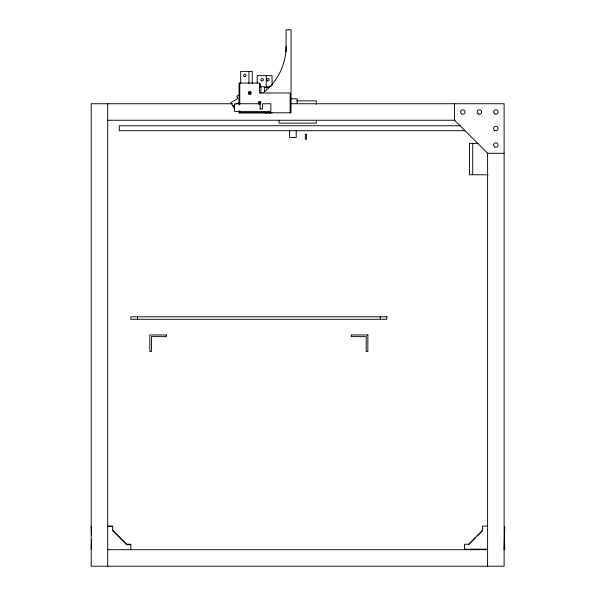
<?xml version="1.0" encoding="UTF-8"?>
<svg xmlns="http://www.w3.org/2000/svg" width="596" height="596" viewBox="0 0 596 596"><rect width="100%" height="100%" fill="white"/><g stroke="black" fill="none" stroke-linecap="round" stroke-linejoin="round"><path stroke-width="0.89" d="M260.132 108.941L260.132 103.734L234.533 103.734L234.533 111.415L270.867 111.415L270.867 103.734L262.613 103.734L262.613 108.941L259.968 108.941M91.21 549.192L91.486 539.857M504.797 526.573L504.112 549.683L504.797 549.683L504.417 535.953M482.648 530.209L468.605 544.237L464.478 544.237L464.478 549.683M468.605 544.729L475.623 537.711M477.538 535.804L482.648 530.701L482.648 526.082L487.603 526.082M238.944 95.017L236.798 96.254L238.035 98.4L230.883 102.527L234.154 108.189M232.917 106.043L235.226 104.71M236.731 103.846L239.078 102.49M266.65 112.756L265.369 112.756L267.269 112.763M269.213 112.763L270.487 112.756L268.595 112.756M265.838 86.39L271.173 86.39M259.543 86.778L264.631 86.778L264.631 91.374M264.341 87.5L269.653 87.5M290.565 98.78L297.173 98.78L297.173 103.734M296.733 100.843L316.238 100.843L316.238 104.382M232.485 103.734L91.203 103.734L91.203 566.2L504.119 566.2L504.119 103.734L290.207 103.734M239.026 110.931L239.026 112.793L272.059 112.793M239.026 112.793L291.049 112.793L291.049 29.8L286.095 29.8L286.095 51.874M107.72 120.25L455.016 120.25M460.246 125.763L119.282 125.763L119.282 130.718L464.887 130.718M478.171 143.375L469.432 143.375L469.432 174.755L488.131 174.755M504.119 153.284L487.603 153.284L454.569 120.25L454.569 103.734M107.72 526.082L112.674 526.082L112.674 530.701L126.71 544.729L130.844 544.729M91.21 526.559L91.486 535.074M107.72 526.573L112.674 526.573M112.674 530.209L126.71 544.237L130.844 544.237L130.844 549.683M464.478 549.192L487.603 549.192M107.72 549.683L487.603 549.683M487.603 153.053L487.603 566.2M472.732 143.375L472.732 174.755M380.241 316.796L380.241 319.277M316.238 120.355L316.238 123.141L279.077 123.141L279.077 120.355M296.212 130.263L296.212 137.467L289.611 137.467L289.611 130.122M290.14 112.793L290.14 92.976L259.588 92.976L259.588 83.067L239.026 83.067L239.026 104.434M272.059 85.496L272.059 75.647L257.196 75.647L257.196 83M266.285 75.647L266.285 88.335M260.914 86.778L260.914 93.214M260.497 83.917L260.497 87.515M252.242 83.47L252.242 71.393L240.68 71.393L240.68 83.47M248.934 71.393L248.934 83.47M239.763 83.067L239.763 104.434M239.763 110.938L239.763 112.793M137.445 316.796L137.445 319.277M126.71 544.237L126.71 544.729M107.72 103.734L107.72 566.2M260.839 103.421A2.064 2.064 0 0 1 260.631 103.92M260.303 101.424A2.064 2.064 0 0 1 260.839 102.348M258.329 101.99A1.036 1.036 0 0 1 259.878 102.884A1.036 1.036 0 0 1 258.329 103.779M250.454 91.516A2.064 2.064 0 0 1 250.454 94.436M248.726 91.978A1.036 1.036 0 0 1 250.022 92.976A1.036 1.036 0 0 1 248.726 93.974M248.472 93.87A1.036 1.036 0 0 1 248.264 93.706M248.264 92.246A1.036 1.036 0 0 1 248.472 92.082M286.095 46.317A58.527 58.527 0 0 1 263.216 92.738M306.538 134.309L305.301 134.309L305.301 139.263L306.538 139.263L306.538 134.309M386.849 316.796L130.844 316.796L130.844 319.277L386.849 319.277L386.849 316.796M166.351 334.967L149.834 334.967L149.834 351.484L151.488 351.484L151.488 336.621L166.351 336.621L166.351 334.967M367.859 334.967L351.342 334.967L351.342 336.621L366.205 336.621L366.205 351.484L367.859 351.484L367.859 334.967M258.858 103.615A1.036 1.036 0 0 0 260.579 103.153A1.036 1.036 0 0 0 259.32 101.886A1.036 1.036 0 0 0 258.858 103.615M249.217 93.87A1.036 1.036 0 0 0 250.767 92.976A1.036 1.036 0 0 0 249.217 92.082A1.036 1.036 0 0 0 249.217 93.87M494.747 146.959A2.228 2.228 0 0 0 498.092 145.029A2.228 2.228 0 0 0 494.747 143.092A2.228 2.228 0 0 0 494.747 146.959M494.747 130.442A2.228 2.228 0 0 0 498.092 128.512A2.228 2.228 0 0 0 494.747 126.576A2.228 2.228 0 0 0 494.747 130.442M494.747 113.925A2.228 2.228 0 0 0 498.092 111.996A2.228 2.228 0 0 0 494.747 110.059A2.228 2.228 0 0 0 494.747 113.925M478.23 113.925A2.228 2.228 0 0 0 481.575 111.996A2.228 2.228 0 0 0 478.23 110.059A2.228 2.228 0 0 0 478.23 113.925M461.714 113.925A2.228 2.228 0 0 0 465.059 111.996A2.228 2.228 0 0 0 461.714 110.059A2.228 2.228 0 0 0 461.714 113.925M244.189 76.593A1.237 1.237 0 0 0 246.044 75.521A1.237 1.237 0 0 0 244.189 74.448A1.237 1.237 0 0 0 244.189 76.593M261.279 80.661A1.237 1.237 0 0 0 263.35 80.11A1.237 1.237 0 0 0 261.83 78.59A1.237 1.237 0 0 0 261.279 80.661M267.313 80.862A1.237 1.237 0 0 0 269.168 79.789A1.237 1.237 0 0 0 267.313 78.717A1.237 1.237 0 0 0 267.313 80.862"/></g></svg>
